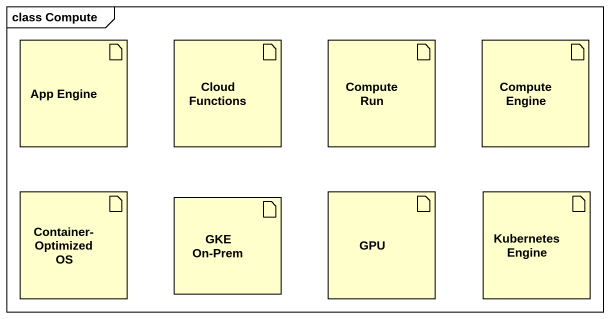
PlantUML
@startuml
mainframe class Compute
artifact "App Engine" as App_Engine
artifact "Cloud Functions" as Cloud_Functions
artifact "Compute Run" as Compute_Run
artifact "Compute Engine" as Compute_Engine
artifact "Container-Optimized OS" as Container_Optimized_OS
artifact "GKE On-Prem" as GKE_On_Prem
artifact GPU
artifact "Kubernetes Engine" as Kubernetes_Engine
@enduml
